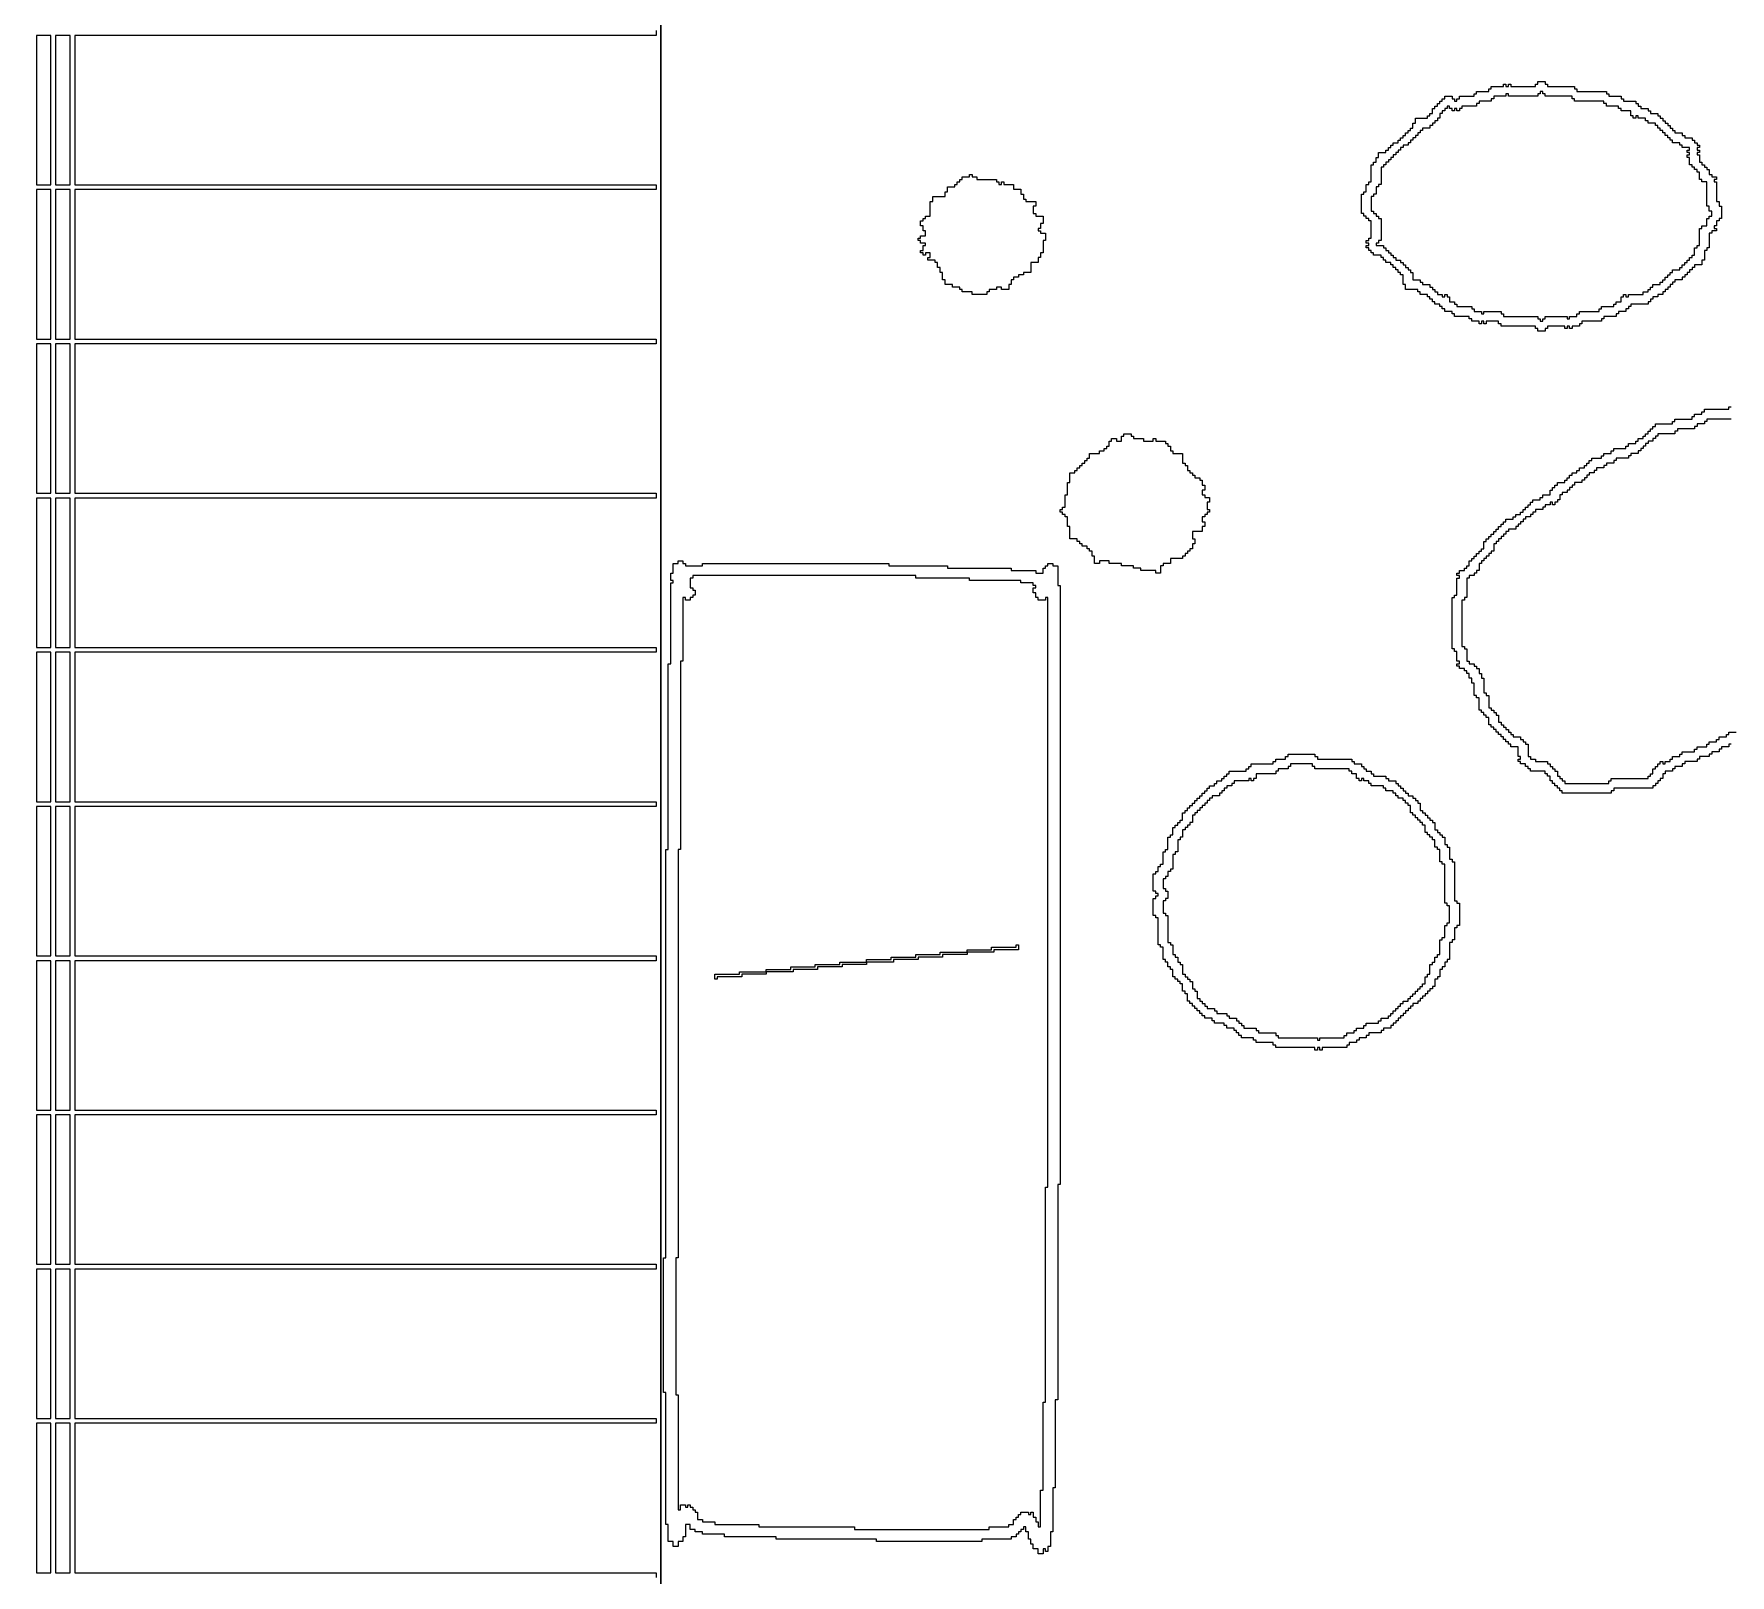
# Model space of a CAD drawing. Header units: millimetres. Extents: x 0 to 6624, y -35 to 3500.
# Drawn here: x 3489 to 5088, y 785 to 2238 of the extents above; entities that cross this region are included whole.
import ezdxf

# ---------------------------------------------------------------- set-up
doc = ezdxf.new("R2010")
doc.units = ezdxf.units.MM
for name, color, linetype in [('AUTHORITY_DIMENSIONS', 7, 'Continuous'), ('engawa', 7, 'Continuous'), ('garden_ground', 7, 'Continuous'), ('kutsunugi', 7, 'Continuous'), ('stepping_stones', 7, 'Continuous')]:
    doc.layers.add(name, color=color, linetype=linetype)

msp = doc.modelspace()

# ---------------------------------------------------------------- linework, layer by layer
at = {"layer": 'AUTHORITY_DIMENSIONS'}
for points in [[(4080, 0), (6580, 0), (6580, 3500), (4080, 3500)], [(3480, 0), (4080, 0), (4080, 3480), (3480, 3480)]]:
    msp.add_lwpolyline(points, close=True, dxfattribs=at)
at = {"layer": 'engawa'}
for points in [[(4080, -6.9), (4080, 3486.9)], [(4075.5, 2240.8), (4075.5, 2236.2), (3527.7, 2236.2), (3527.7, 2095.4), (4075.5, 2095.4), (4075.5, 2090.8), (3527.7, 2090.8), (3527.7, 1950), (4075.5, 1950), (4075.5, 1945.4), (3527.7, 1945.4), (3527.7, 1804.6), (4075.5, 1804.6), (4075.5, 1800), (3527.7, 1800), (3527.7, 1659.2), (4075.5, 1659.2), (4075.5, 1654.6), (3527.7, 1654.6), (3527.7, 1513.8), (4075.5, 1513.8), (4075.5, 1509.2), (3527.7, 1509.2), (3527.7, 1368.5), (4075.5, 1368.5), (4075.5, 1363.8), (3527.7, 1363.8), (3527.7, 1223.1), (4075.5, 1223.1), (4075.5, 1218.5), (3527.7, 1218.5), (3527.7, 1077.7), (4075.5, 1077.7), (4075.5, 1073.1), (3527.7, 1073.1), (3527.7, 932.3), (4075.5, 932.3), (4075.5, 927.7), (3527.7, 927.7), (3527.7, 786.9), (4075.5, 786.9), (4075.5, 782.3)]]:
    msp.add_lwpolyline(points, dxfattribs=at)
for points in [[(3491.4, 2236.2), (3491.4, 2095.4), (3505, 2095.4), (3505, 2236.2), (3491.4, 2236.2)], [(3509.5, 2236.2), (3509.5, 2095.4), (3523.2, 2095.4), (3523.2, 2236.2), (3509.5, 2236.2)], [(3491.4, 2090.8), (3491.4, 1950), (3505, 1950), (3505, 2090.8), (3491.4, 2090.8)], [(3509.5, 2090.8), (3509.5, 1950), (3523.2, 1950), (3523.2, 2090.8), (3509.5, 2090.8)], [(3491.4, 1945.4), (3491.4, 1804.6), (3505, 1804.6), (3505, 1945.4), (3491.4, 1945.4)], [(3509.5, 1945.4), (3509.5, 1804.6), (3523.2, 1804.6), (3523.2, 1945.4), (3509.5, 1945.4)], [(3491.4, 1800), (3491.4, 1659.2), (3505, 1659.2), (3505, 1800), (3491.4, 1800)], [(3509.5, 1800), (3509.5, 1659.2), (3523.2, 1659.2), (3523.2, 1800), (3509.5, 1800)], [(3491.4, 1654.6), (3491.4, 1513.8), (3505, 1513.8), (3505, 1654.6), (3491.4, 1654.6)], [(3509.5, 1654.6), (3509.5, 1513.8), (3523.2, 1513.8), (3523.2, 1654.6), (3509.5, 1654.6)], [(3491.4, 1509.2), (3491.4, 1368.5), (3505, 1368.5), (3505, 1509.2), (3491.4, 1509.2)], [(3509.5, 1509.2), (3509.5, 1368.5), (3523.2, 1368.5), (3523.2, 1509.2), (3509.5, 1509.2)], [(3491.4, 1363.8), (3491.4, 1223.1), (3505, 1223.1), (3505, 1363.8), (3491.4, 1363.8)], [(3509.5, 1363.8), (3509.5, 1223.1), (3523.2, 1223.1), (3523.2, 1363.8), (3509.5, 1363.8)], [(3491.4, 1218.5), (3491.4, 1077.7), (3505, 1077.7), (3505, 1218.5), (3491.4, 1218.5)], [(3509.5, 1218.5), (3509.5, 1077.7), (3523.2, 1077.7), (3523.2, 1218.5), (3509.5, 1218.5)], [(3491.4, 1073.1), (3491.4, 932.3), (3505, 932.3), (3505, 1073.1), (3491.4, 1073.1)], [(3509.5, 1073.1), (3509.5, 932.3), (3523.2, 932.3), (3523.2, 1073.1), (3509.5, 1073.1)], [(3491.4, 927.7), (3491.4, 786.9), (3505, 786.9), (3505, 927.7), (3491.4, 927.7)], [(3509.5, 927.7), (3509.5, 786.9), (3523.2, 786.9), (3523.2, 927.7), (3509.5, 927.7)]]:
    msp.add_lwpolyline(points, close=True, dxfattribs=at)
at = {"layer": 'garden_ground'}
for points in [[(4080, 3500), (4080, 221.3)], [(5088.8, 1567.9), (5086.5, 1567.9), (5086.5, 1565.5), (5079.5, 1565.5), (5079.5, 1563.2), (5077.2, 1563.2), (5077.2, 1560.9), (5070.3, 1560.9), (5070.3, 1558.6), (5068, 1558.6), (5068, 1556.3), (5058.8, 1556.3), (5058.8, 1554), (5056.5, 1554), (5056.5, 1551.7), (5044.9, 1551.7), (5044.9, 1549.4), (5042.6, 1549.4), (5042.6, 1547.1), (5035.7, 1547.1), (5035.7, 1544.8), (5033.4, 1544.8), (5033.4, 1542.5), (5026.4, 1542.5), (5026.4, 1540.2), (5024.1, 1540.2), (5024.1, 1535.6), (5021.8, 1535.6), (5021.8, 1533.3), (5019.5, 1533.3), (5019.5, 1531), (5017.2, 1531), (5017.2, 1528.7), (5014.9, 1528.7), (5014.9, 1526.4), (4978, 1526.4), (4978, 1524), (4975.7, 1524), (4975.7, 1521.7), (4929.5, 1521.7), (4929.5, 1524), (4927.2, 1524), (4927.2, 1526.4), (4924.9, 1526.4), (4924.9, 1528.7), (4922.6, 1528.7), (4922.6, 1531), (4920.3, 1531), (4920.3, 1533.3), (4918, 1533.3), (4918, 1537.9), (4915.6, 1537.9), (4915.6, 1540.2), (4913.3, 1540.2), (4913.3, 1542.5), (4899.5, 1542.5), (4899.5, 1544.8), (4897.2, 1544.8), (4897.2, 1547.1), (4894.9, 1547.1), (4894.9, 1549.4), (4890.2, 1549.4), (4890.2, 1551.7), (4887.9, 1551.7), (4887.9, 1554), (4890.2, 1554), (4890.2, 1556.3), (4887.9, 1556.3), (4887.9, 1565.5), (4881, 1565.5), (4881, 1567.9), (4878.7, 1567.9), (4878.7, 1570.2), (4876.4, 1570.2), (4876.4, 1572.5), (4874.1, 1572.5), (4874.1, 1574.8), (4871.8, 1574.8), (4871.8, 1577.1), (4869.5, 1577.1), (4869.5, 1579.4), (4867.2, 1579.4), (4867.2, 1581.7), (4864.9, 1581.7), (4864.9, 1584), (4862.5, 1584), (4862.5, 1586.3), (4860.2, 1586.3), (4860.2, 1593.2), (4857.9, 1593.2), (4857.9, 1595.5), (4855.6, 1595.5), (4855.6, 1597.8), (4853.3, 1597.8), (4853.3, 1600.1), (4851, 1600.1), (4851, 1611.7), (4848.7, 1611.7), (4848.7, 1614), (4846.4, 1614), (4846.4, 1625.5), (4844.1, 1625.5), (4844.1, 1630.1), (4841.8, 1630.1), (4841.8, 1634.7), (4839.5, 1634.7), (4839.5, 1637), (4837.2, 1637), (4837.2, 1639.3), (4832.5, 1639.3), (4832.5, 1641.6), (4830.2, 1641.6), (4830.2, 1643.9), (4832.5, 1643.9), (4832.5, 1646.2), (4830.2, 1646.2), (4830.2, 1655.5), (4827.9, 1655.5), (4827.9, 1657.8), (4825.6, 1657.8), (4825.6, 1706.2), (4827.9, 1706.2), (4827.9, 1708.5), (4830.2, 1708.5), (4830.2, 1724.6), (4832.5, 1724.6), (4832.5, 1726.9), (4830.2, 1726.9), (4830.2, 1729.2), (4832.5, 1729.2), (4832.5, 1731.6), (4837.2, 1731.6), (4837.2, 1733.9), (4839.5, 1733.9), (4839.5, 1736.2), (4841.8, 1736.2), (4841.8, 1740.8), (4844.1, 1740.8), (4844.1, 1743.1), (4846.4, 1743.1), (4846.4, 1745.4), (4848.7, 1745.4), (4848.7, 1747.7), (4851, 1747.7), (4851, 1750), (4853.3, 1750), (4853.3, 1752.3), (4855.6, 1752.3), (4855.6, 1759.2), (4857.9, 1759.2), (4857.9, 1761.5), (4860.2, 1761.5), (4860.2, 1763.8), (4862.5, 1763.8), (4862.5, 1766.1), (4864.9, 1766.1), (4864.9, 1768.4), (4867.2, 1768.4), (4867.2, 1770.8), (4869.5, 1770.8), (4869.5, 1773.1), (4871.8, 1773.1), (4871.8, 1775.4), (4874.1, 1775.4), (4874.1, 1777.7), (4876.4, 1777.7), (4876.4, 1780), (4883.3, 1780), (4883.3, 1782.3), (4885.6, 1782.3), (4885.6, 1784.6), (4890.2, 1784.6), (4890.2, 1786.9), (4892.6, 1786.9), (4892.6, 1789.2), (4894.9, 1789.2), (4894.9, 1791.5), (4897.2, 1791.5), (4897.2, 1793.8), (4899.5, 1793.8), (4899.5, 1796.1), (4901.8, 1796.1), (4901.8, 1798.4), (4908.7, 1798.4), (4908.7, 1800.7), (4911, 1800.7), (4911, 1803), (4918, 1803), (4918, 1807.6), (4920.3, 1807.6), (4920.3, 1809.9), (4922.6, 1809.9), (4922.6, 1812.3), (4924.9, 1812.3), (4924.9, 1814.6), (4931.8, 1814.6), (4931.8, 1816.9), (4934.1, 1816.9), (4934.1, 1819.2), (4936.4, 1819.2), (4936.4, 1821.5), (4938.7, 1821.5), (4938.7, 1823.8), (4943.3, 1823.8), (4943.3, 1826.1), (4945.7, 1826.1), (4945.7, 1828.4), (4950.3, 1828.4), (4950.3, 1830.7), (4952.6, 1830.7), (4952.6, 1833), (4954.9, 1833), (4954.9, 1835.3), (4957.2, 1835.3), (4957.2, 1837.6), (4966.4, 1837.6), (4966.4, 1839.9), (4968.7, 1839.9), (4968.7, 1842.2), (4975.7, 1842.2), (4975.7, 1844.5), (4978, 1844.5), (4978, 1846.8), (4989.5, 1846.8), (4989.5, 1849.1), (4991.8, 1849.1), (4991.8, 1851.4), (4998.7, 1851.4), (4998.7, 1853.8), (5001.1, 1853.8), (5001.1, 1856.1), (5005.7, 1856.1), (5005.7, 1858.4), (5008, 1858.4), (5008, 1860.7), (5010.3, 1860.7), (5010.3, 1863), (5012.6, 1863), (5012.6, 1865.3), (5014.9, 1865.3), (5014.9, 1867.6), (5017.2, 1867.6), (5017.2, 1869.9), (5033.4, 1869.9), (5033.4, 1872.2), (5035.7, 1872.2), (5035.7, 1874.5), (5051.8, 1874.5), (5051.8, 1876.8), (5054.1, 1876.8), (5054.1, 1879.1), (5061.1, 1879.1), (5061.1, 1881.4), (5063.4, 1881.4), (5063.4, 1883.7), (5086.5, 1883.7), (5086.5, 1886), (5088.8, 1886)]]:
    msp.add_lwpolyline(points, dxfattribs=at)
for points in [[(4906.4, 2192.7), (4913.3, 2192.7), (4913.3, 2190.4), (4915.6, 2190.4), (4915.6, 2188.1), (4941, 2188.1), (4941, 2185.8), (4943.3, 2185.8), (4943.3, 2183.5), (4971, 2183.5), (4971, 2181.2), (4973.4, 2181.2), (4973.4, 2178.9), (4984.9, 2178.9), (4984.9, 2176.5), (4987.2, 2176.5), (4987.2, 2174.2), (4998.7, 2174.2), (4998.7, 2171.9), (5001.1, 2171.9), (5001.1, 2169.6), (5003.4, 2169.6), (5003.4, 2167.3), (5010.3, 2167.3), (5010.3, 2165), (5012.6, 2165), (5012.6, 2162.7), (5019.5, 2162.7), (5019.5, 2160.4), (5021.8, 2160.4), (5021.8, 2158.1), (5024.1, 2158.1), (5024.1, 2155.8), (5026.4, 2155.8), (5026.4, 2153.5), (5028.8, 2153.5), (5028.8, 2151.2), (5031.1, 2151.2), (5031.1, 2148.9), (5033.4, 2148.9), (5033.4, 2146.6), (5035.7, 2146.6), (5035.7, 2144.3), (5042.6, 2144.3), (5042.6, 2142), (5044.9, 2142), (5044.9, 2139.7), (5051.8, 2139.7), (5051.8, 2137.4), (5054.1, 2137.4), (5054.1, 2135), (5056.5, 2135), (5056.5, 2132.7), (5058.8, 2132.7), (5058.8, 2130.4), (5056.5, 2130.4), (5056.5, 2128.1), (5058.8, 2128.1), (5058.8, 2125.8), (5056.5, 2125.8), (5056.5, 2123.5), (5058.8, 2123.5), (5058.8, 2116.6), (5061.1, 2116.6), (5061.1, 2114.3), (5063.4, 2114.3), (5063.4, 2112), (5065.7, 2112), (5065.7, 2109.7), (5068, 2109.7), (5068, 2105.1), (5070.3, 2105.1), (5070.3, 2102.8), (5074.9, 2102.8), (5074.9, 2100.5), (5072.6, 2100.5), (5072.6, 2098.2), (5074.9, 2098.2), (5074.9, 2079.7), (5077.2, 2079.7), (5077.2, 2075.1), (5079.5, 2075.1), (5079.5, 2063.6), (5077.2, 2063.6), (5077.2, 2061.3), (5074.9, 2061.3), (5074.9, 2056.7), (5072.6, 2056.7), (5072.6, 2054.3), (5074.9, 2054.3), (5074.9, 2052), (5070.3, 2052), (5070.3, 2049.7), (5068, 2049.7), (5068, 2035.9), (5065.7, 2035.9), (5065.7, 2033.6), (5063.4, 2033.6), (5063.4, 2024.4), (5061.1, 2024.4), (5061.1, 2019.8), (5054.1, 2019.8), (5054.1, 2017.5), (5051.8, 2017.5), (5051.8, 2015.2), (5049.5, 2015.2), (5049.5, 2012.8), (5047.2, 2012.8), (5047.2, 2010.5), (5044.9, 2010.5), (5044.9, 2008.2), (5042.6, 2008.2), (5042.6, 2005.9), (5035.7, 2005.9), (5035.7, 2003.6), (5033.4, 2003.6), (5033.4, 2001.3), (5031.1, 2001.3), (5031.1, 1999), (5028.8, 1999), (5028.8, 1996.7), (5026.4, 1996.7), (5026.4, 1994.4), (5024.1, 1994.4), (5024.1, 1992.1), (5019.5, 1992.1), (5019.5, 1989.8), (5014.9, 1989.8), (5014.9, 1987.5), (5012.6, 1987.5), (5012.6, 1985.2), (5010.3, 1985.2), (5010.3, 1982.9), (4994.1, 1982.9), (4994.1, 1980.6), (4991.8, 1980.6), (4991.8, 1978.3), (4989.5, 1978.3), (4989.5, 1976), (4982.6, 1976), (4982.6, 1973.6), (4980.3, 1973.6), (4980.3, 1971.3), (4968.7, 1971.3), (4968.7, 1969), (4966.4, 1969), (4966.4, 1966.7), (4948, 1966.7), (4948, 1964.4), (4945.7, 1964.4), (4945.7, 1962.1), (4938.7, 1962.1), (4938.7, 1959.8), (4936.4, 1959.8), (4936.4, 1962.1), (4934.1, 1962.1), (4934.1, 1959.8), (4931.8, 1959.8), (4931.8, 1962.1), (4915.6, 1962.1), (4915.6, 1959.8), (4913.3, 1959.8), (4913.3, 1957.5), (4906.4, 1957.5), (4906.4, 1959.8), (4904.1, 1959.8), (4904.1, 1962.1), (4871.8, 1962.1), (4871.8, 1964.4), (4869.5, 1964.4), (4869.5, 1966.7), (4857.9, 1966.7), (4857.9, 1964.4), (4855.6, 1964.4), (4855.6, 1966.7), (4853.3, 1966.7), (4853.3, 1964.4), (4851, 1964.4), (4851, 1966.7), (4844.1, 1966.7), (4844.1, 1969), (4841.8, 1969), (4841.8, 1971.3), (4827.9, 1971.3), (4827.9, 1973.6), (4825.6, 1973.6), (4825.6, 1976), (4818.7, 1976), (4818.7, 1978.3), (4816.4, 1978.3), (4816.4, 1980.6), (4814.1, 1980.6), (4814.1, 1982.9), (4809.5, 1982.9), (4809.5, 1985.2), (4807.1, 1985.2), (4807.1, 1987.5), (4804.8, 1987.5), (4804.8, 1989.8), (4802.5, 1989.8), (4802.5, 1992.1), (4795.6, 1992.1), (4795.6, 1994.4), (4793.3, 1994.4), (4793.3, 1996.7), (4781.8, 1996.7), (4781.8, 2001.3), (4779.4, 2001.3), (4779.4, 2010.5), (4777.1, 2010.5), (4777.1, 2012.8), (4774.8, 2012.8), (4774.8, 2015.2), (4772.5, 2015.2), (4772.5, 2017.5), (4770.2, 2017.5), (4770.2, 2019.8), (4767.9, 2019.8), (4767.9, 2022.1), (4763.3, 2022.1), (4763.3, 2024.4), (4761, 2024.4), (4761, 2026.7), (4758.7, 2026.7), (4758.7, 2029), (4751.7, 2029), (4751.7, 2031.3), (4749.4, 2031.3), (4749.4, 2033.6), (4747.1, 2033.6), (4747.1, 2035.9), (4744.8, 2035.9), (4744.8, 2038.2), (4747.1, 2038.2), (4747.1, 2040.5), (4744.8, 2040.5), (4744.8, 2042.8), (4747.1, 2042.8), (4747.1, 2045.1), (4749.4, 2045.1), (4749.4, 2061.3), (4747.1, 2061.3), (4747.1, 2063.6), (4744.8, 2063.6), (4744.8, 2065.9), (4742.5, 2065.9), (4742.5, 2068.2), (4740.2, 2068.2), (4740.2, 2086.6), (4742.5, 2086.6), (4742.5, 2088.9), (4744.8, 2088.9), (4744.8, 2095.8), (4747.1, 2095.8), (4747.1, 2098.2), (4749.4, 2098.2), (4749.4, 2114.3), (4751.7, 2114.3), (4751.7, 2116.6), (4754.1, 2116.6), (4754.1, 2121.2), (4756.4, 2121.2), (4756.4, 2125.8), (4763.3, 2125.8), (4763.3, 2128.1), (4765.6, 2128.1), (4765.6, 2130.4), (4767.9, 2130.4), (4767.9, 2132.7), (4770.2, 2132.7), (4770.2, 2135), (4774.8, 2135), (4774.8, 2137.4), (4777.1, 2137.4), (4777.1, 2139.7), (4779.4, 2139.7), (4779.4, 2142), (4781.8, 2142), (4781.8, 2144.3), (4784.1, 2144.3), (4784.1, 2146.6), (4786.4, 2146.6), (4786.4, 2148.9), (4788.7, 2148.9), (4788.7, 2153.5), (4791, 2153.5), (4791, 2158.1), (4802.5, 2158.1), (4802.5, 2160.4), (4804.8, 2160.4), (4804.8, 2162.7), (4807.1, 2162.7), (4807.1, 2167.3), (4809.5, 2167.3), (4809.5, 2169.6), (4811.8, 2169.6), (4811.8, 2171.9), (4814.1, 2171.9), (4814.1, 2174.2), (4816.4, 2174.2), (4816.4, 2176.5), (4818.7, 2176.5), (4818.7, 2178.9), (4825.6, 2178.9), (4825.6, 2176.5), (4827.9, 2176.5), (4827.9, 2174.2), (4830.2, 2174.2), (4830.2, 2176.5), (4832.5, 2176.5), (4832.5, 2178.9), (4846.4, 2178.9), (4846.4, 2181.2), (4848.7, 2181.2), (4848.7, 2183.5), (4860.2, 2183.5), (4860.2, 2185.8), (4862.5, 2185.8), (4862.5, 2188.1), (4874.1, 2188.1), (4874.1, 2190.4), (4876.4, 2190.4), (4876.4, 2188.1), (4878.7, 2188.1), (4878.7, 2190.4), (4881, 2190.4), (4881, 2188.1), (4904.1, 2188.1), (4904.1, 2190.4), (4906.4, 2190.4), (4906.4, 2192.7)], [(4370.9, 2105.1), (4373.2, 2105.1), (4373.2, 2102.8), (4377.8, 2102.8), (4377.8, 2100.5), (4396.3, 2100.5), (4396.3, 2098.2), (4398.6, 2098.2), (4398.6, 2095.8), (4400.9, 2095.8), (4400.9, 2098.2), (4403.2, 2098.2), (4403.2, 2095.8), (4412.4, 2095.8), (4412.4, 2091.2), (4419.3, 2091.2), (4419.3, 2086.6), (4421.6, 2086.6), (4421.6, 2082), (4424, 2082), (4424, 2079.7), (4433.2, 2079.7), (4433.2, 2075.1), (4430.9, 2075.1), (4430.9, 2068.2), (4433.2, 2068.2), (4433.2, 2065.9), (4440.1, 2065.9), (4440.1, 2059), (4437.8, 2059), (4437.8, 2054.3), (4435.5, 2054.3), (4435.5, 2052), (4437.8, 2052), (4437.8, 2049.7), (4442.4, 2049.7), (4442.4, 2042.8), (4440.1, 2042.8), (4440.1, 2031.3), (4437.8, 2031.3), (4437.8, 2026.7), (4435.5, 2026.7), (4435.5, 2022.1), (4428.6, 2022.1), (4428.6, 2012.8), (4421.6, 2012.8), (4421.6, 2010.5), (4417, 2010.5), (4417, 2008.2), (4412.4, 2008.2), (4412.4, 2005.9), (4410.1, 2005.9), (4410.1, 2001.3), (4407.8, 2001.3), (4407.8, 1996.7), (4400.9, 1996.7), (4400.9, 1999), (4396.3, 1999), (4396.3, 1996.7), (4389.3, 1996.7), (4389.3, 1994.4), (4387, 1994.4), (4387, 1992.1), (4373.2, 1992.1), (4373.2, 1994.4), (4363.9, 1994.4), (4363.9, 1996.7), (4361.6, 1996.7), (4361.6, 1999), (4354.7, 1999), (4354.7, 2001.3), (4347.8, 2001.3), (4347.8, 2005.9), (4345.5, 2005.9), (4345.5, 2012.8), (4343.2, 2012.8), (4343.2, 2017.5), (4340.8, 2017.5), (4340.8, 2022.1), (4338.5, 2022.1), (4338.5, 2024.4), (4331.6, 2024.4), (4331.6, 2026.7), (4333.9, 2026.7), (4333.9, 2031.3), (4329.3, 2031.3), (4329.3, 2029), (4327, 2029), (4327, 2031.3), (4324.7, 2031.3), (4324.7, 2033.6), (4327, 2033.6), (4327, 2038.2), (4329.3, 2038.2), (4329.3, 2040.5), (4324.7, 2040.5), (4324.7, 2042.8), (4322.4, 2042.8), (4322.4, 2045.1), (4324.7, 2045.1), (4324.7, 2047.4), (4329.3, 2047.4), (4329.3, 2052), (4327, 2052), (4327, 2056.7), (4324.7, 2056.7), (4324.7, 2061.3), (4327, 2061.3), (4327, 2063.6), (4329.3, 2063.6), (4329.3, 2065.9), (4333.9, 2065.9), (4333.9, 2079.7), (4336.2, 2079.7), (4336.2, 2084.3), (4347.8, 2084.3), (4347.8, 2088.9), (4350.1, 2088.9), (4350.1, 2093.5), (4357, 2093.5), (4357, 2095.8), (4359.3, 2095.8), (4359.3, 2098.2), (4361.6, 2098.2), (4361.6, 2100.5), (4363.9, 2100.5), (4363.9, 2102.8), (4370.9, 2102.8), (4370.9, 2105.1)], [(4516.3, 1860.7), (4523.2, 1860.7), (4523.2, 1858.4), (4525.5, 1858.4), (4525.5, 1856.1), (4534.8, 1856.1), (4534.8, 1853.8), (4544, 1853.8), (4544, 1856.1), (4546.3, 1856.1), (4546.3, 1853.8), (4555.5, 1853.8), (4555.5, 1851.4), (4557.8, 1851.4), (4557.8, 1849.1), (4560.1, 1849.1), (4560.1, 1844.5), (4562.5, 1844.5), (4562.5, 1842.2), (4571.7, 1842.2), (4571.7, 1833), (4574, 1833), (4574, 1830.7), (4576.3, 1830.7), (4576.3, 1826.1), (4578.6, 1826.1), (4578.6, 1823.8), (4580.9, 1823.8), (4580.9, 1821.5), (4583.2, 1821.5), (4583.2, 1819.2), (4587.8, 1819.2), (4587.8, 1816.9), (4590.2, 1816.9), (4590.2, 1812.3), (4592.5, 1812.3), (4592.5, 1807.6), (4590.2, 1807.6), (4590.2, 1803), (4592.5, 1803), (4592.5, 1800.7), (4597.1, 1800.7), (4597.1, 1796.1), (4594.8, 1796.1), (4594.8, 1789.2), (4597.1, 1789.2), (4597.1, 1786.9), (4594.8, 1786.9), (4594.8, 1784.6), (4592.5, 1784.6), (4592.5, 1782.3), (4590.2, 1782.3), (4590.2, 1777.7), (4592.5, 1777.7), (4592.5, 1773.1), (4590.2, 1773.1), (4590.2, 1768.4), (4580.9, 1768.4), (4580.9, 1761.5), (4583.2, 1761.5), (4583.2, 1756.9), (4580.9, 1756.9), (4580.9, 1752.3), (4578.6, 1752.3), (4578.6, 1750), (4576.3, 1750), (4576.3, 1747.7), (4574, 1747.7), (4574, 1745.4), (4571.7, 1745.4), (4571.7, 1743.1), (4560.1, 1743.1), (4560.1, 1738.5), (4553.2, 1738.5), (4553.2, 1736.2), (4550.9, 1736.2), (4550.9, 1729.2), (4546.3, 1729.2), (4546.3, 1731.6), (4532.4, 1731.6), (4532.4, 1733.9), (4525.5, 1733.9), (4525.5, 1736.2), (4514, 1736.2), (4514, 1738.5), (4502.4, 1738.5), (4502.4, 1740.8), (4493.2, 1740.8), (4493.2, 1738.5), (4488.6, 1738.5), (4488.6, 1745.4), (4486.3, 1745.4), (4486.3, 1750), (4484, 1750), (4484, 1752.3), (4481.7, 1752.3), (4481.7, 1754.6), (4477, 1754.6), (4477, 1756.9), (4474.7, 1756.9), (4474.7, 1759.2), (4472.4, 1759.2), (4472.4, 1761.5), (4465.5, 1761.5), (4465.5, 1773.1), (4463.2, 1773.1), (4463.2, 1782.3), (4460.9, 1782.3), (4460.9, 1784.6), (4458.6, 1784.6), (4458.6, 1786.9), (4456.3, 1786.9), (4456.3, 1789.2), (4458.6, 1789.2), (4458.6, 1791.5), (4460.9, 1791.5), (4460.9, 1803), (4463.2, 1803), (4463.2, 1814.6), (4465.5, 1814.6), (4465.5, 1823.8), (4470.1, 1823.8), (4470.1, 1826.1), (4472.4, 1826.1), (4472.4, 1828.4), (4474.7, 1828.4), (4474.7, 1830.7), (4477, 1830.7), (4477, 1833), (4479.4, 1833), (4479.4, 1835.3), (4481.7, 1835.3), (4481.7, 1837.6), (4484, 1837.6), (4484, 1842.2), (4493.2, 1842.2), (4493.2, 1844.5), (4497.8, 1844.5), (4497.8, 1846.8), (4500.1, 1846.8), (4500.1, 1849.1), (4502.4, 1849.1), (4502.4, 1853.8), (4504.7, 1853.8), (4504.7, 1856.1), (4509.4, 1856.1), (4509.4, 1853.8), (4514, 1853.8), (4514, 1858.4), (4516.3, 1858.4), (4516.3, 1860.7)], [(4096.2, 1740.8), (4100.8, 1740.8), (4100.8, 1738.5), (4103.1, 1738.5), (4103.1, 1736.2), (4119.2, 1736.2), (4119.2, 1738.5), (4294.7, 1738.5), (4294.7, 1736.2), (4350.1, 1736.2), (4350.1, 1733.9), (4410.1, 1733.9), (4410.1, 1731.6), (4433.2, 1731.6), (4433.2, 1729.2), (4440.1, 1729.2), (4440.1, 1733.9), (4442.4, 1733.9), (4442.4, 1736.2), (4444.7, 1736.2), (4444.7, 1738.5), (4449.3, 1738.5), (4449.3, 1736.2), (4454, 1736.2), (4454, 1717.7), (4456.3, 1717.7), (4456.3, 1152.8), (4454, 1152.8), (4454, 949.9), (4451.7, 949.9), (4451.7, 866.9), (4449.3, 866.9), (4449.3, 825.4), (4447, 825.4), (4447, 811.6), (4444.7, 811.6), (4444.7, 807), (4442.4, 807), (4442.4, 809.3), (4440.1, 809.3), (4440.1, 804.7), (4435.5, 804.7), (4435.5, 809.3), (4430.9, 809.3), (4430.9, 813.9), (4428.6, 813.9), (4428.6, 818.5), (4426.3, 818.5), (4426.3, 825.4), (4424, 825.4), (4424, 830), (4421.6, 830), (4421.6, 827.7), (4419.3, 827.7), (4419.3, 825.4), (4417, 825.4), (4417, 823.1), (4414.7, 823.1), (4414.7, 820.8), (4410.1, 820.8), (4410.1, 818.5), (4382.4, 818.5), (4382.4, 816.2), (4283.1, 816.2), (4283.1, 818.5), (4188.5, 818.5), (4188.5, 820.8), (4140, 820.8), (4140, 823.1), (4119.2, 823.1), (4119.2, 825.4), (4112.3, 825.4), (4112.3, 827.7), (4107.7, 827.7), (4107.7, 832.3), (4103.1, 832.3), (4103.1, 820.8), (4100.8, 820.8), (4100.8, 816.2), (4096.2, 816.2), (4096.2, 811.6), (4091.5, 811.6), (4091.5, 816.2), (4086.9, 816.2), (4086.9, 832.3), (4084.6, 832.3), (4084.6, 956.9), (4082.3, 956.9), (4082.3, 1083.7), (4084.6, 1083.7), (4084.6, 1468.7), (4086.9, 1468.7), (4086.9, 1643.9), (4089.2, 1643.9), (4089.2, 1720), (4091.5, 1720), (4091.5, 1722.3), (4089.2, 1722.3), (4089.2, 1729.2), (4091.5, 1729.2), (4091.5, 1738.5), (4096.2, 1738.5), (4096.2, 1740.8)], [(4671, 1558.6), (4696.3, 1558.6), (4696.3, 1556.3), (4698.7, 1556.3), (4698.7, 1554), (4731, 1554), (4731, 1551.7), (4733.3, 1551.7), (4733.3, 1549.4), (4740.2, 1549.4), (4740.2, 1547.1), (4742.5, 1547.1), (4742.5, 1544.8), (4744.8, 1544.8), (4744.8, 1542.5), (4749.4, 1542.5), (4749.4, 1540.2), (4751.7, 1540.2), (4751.7, 1537.9), (4763.3, 1537.9), (4763.3, 1535.6), (4765.6, 1535.6), (4765.6, 1533.3), (4772.5, 1533.3), (4772.5, 1531), (4774.8, 1531), (4774.8, 1528.7), (4777.1, 1528.7), (4777.1, 1526.4), (4779.4, 1526.4), (4779.4, 1524), (4781.8, 1524), (4781.8, 1521.7), (4784.1, 1521.7), (4784.1, 1519.4), (4788.7, 1519.4), (4788.7, 1517.1), (4791, 1517.1), (4791, 1514.8), (4793.3, 1514.8), (4793.3, 1512.5), (4795.6, 1512.5), (4795.6, 1505.6), (4797.9, 1505.6), (4797.9, 1503.3), (4800.2, 1503.3), (4800.2, 1501), (4802.5, 1501), (4802.5, 1498.7), (4804.8, 1498.7), (4804.8, 1496.4), (4807.1, 1496.4), (4807.1, 1494.1), (4809.5, 1494.1), (4809.5, 1487.2), (4811.8, 1487.2), (4811.8, 1484.8), (4814.1, 1484.8), (4814.1, 1482.5), (4816.4, 1482.5), (4816.4, 1480.2), (4818.7, 1480.2), (4818.7, 1473.3), (4821, 1473.3), (4821, 1471), (4823.3, 1471), (4823.3, 1459.5), (4825.6, 1459.5), (4825.6, 1457.2), (4827.9, 1457.2), (4827.9, 1420.3), (4830.2, 1420.3), (4830.2, 1418), (4832.5, 1418), (4832.5, 1397.2), (4830.2, 1397.2), (4830.2, 1394.9), (4827.9, 1394.9), (4827.9, 1383.4), (4825.6, 1383.4), (4825.6, 1381.1), (4823.3, 1381.1), (4823.3, 1365), (4821, 1365), (4821, 1362.6), (4818.7, 1362.6), (4818.7, 1358), (4816.4, 1358), (4816.4, 1355.7), (4814.1, 1355.7), (4814.1, 1348.8), (4811.8, 1348.8), (4811.8, 1346.5), (4809.5, 1346.5), (4809.5, 1339.6), (4807.1, 1339.6), (4807.1, 1337.3), (4804.8, 1337.3), (4804.8, 1335), (4802.5, 1335), (4802.5, 1332.7), (4800.2, 1332.7), (4800.2, 1330.4), (4797.9, 1330.4), (4797.9, 1328.1), (4795.6, 1328.1), (4795.6, 1325.8), (4793.3, 1325.8), (4793.3, 1323.5), (4788.7, 1323.5), (4788.7, 1321.1), (4786.4, 1321.1), (4786.4, 1318.8), (4784.1, 1318.8), (4784.1, 1316.5), (4781.8, 1316.5), (4781.8, 1314.2), (4779.4, 1314.2), (4779.4, 1311.9), (4777.1, 1311.9), (4777.1, 1309.6), (4774.8, 1309.6), (4774.8, 1307.3), (4772.5, 1307.3), (4772.5, 1305), (4770.2, 1305), (4770.2, 1302.7), (4767.9, 1302.7), (4767.9, 1300.4), (4761, 1300.4), (4761, 1298.1), (4758.7, 1298.1), (4758.7, 1295.8), (4747.1, 1295.8), (4747.1, 1293.5), (4744.8, 1293.5), (4744.8, 1291.2), (4737.9, 1291.2), (4737.9, 1288.9), (4735.6, 1288.9), (4735.6, 1286.6), (4728.7, 1286.6), (4728.7, 1284.3), (4726.4, 1284.3), (4726.4, 1281.9), (4703.3, 1281.9), (4703.3, 1279.6), (4701, 1279.6), (4701, 1281.9), (4698.7, 1281.9), (4698.7, 1279.6), (4696.3, 1279.6), (4696.3, 1281.9), (4659.4, 1281.9), (4659.4, 1284.3), (4657.1, 1284.3), (4657.1, 1286.6), (4640.9, 1286.6), (4640.9, 1288.9), (4638.6, 1288.9), (4638.6, 1291.2), (4627.1, 1291.2), (4627.1, 1293.5), (4624.8, 1293.5), (4624.8, 1295.8), (4622.5, 1295.8), (4622.5, 1298.1), (4620.2, 1298.1), (4620.2, 1300.4), (4613.2, 1300.4), (4613.2, 1302.7), (4610.9, 1302.7), (4610.9, 1305), (4601.7, 1305), (4601.7, 1307.3), (4599.4, 1307.3), (4599.4, 1309.6), (4592.5, 1309.6), (4592.5, 1311.9), (4590.2, 1311.9), (4590.2, 1314.2), (4587.8, 1314.2), (4587.8, 1316.5), (4585.5, 1316.5), (4585.5, 1318.8), (4583.2, 1318.8), (4583.2, 1321.1), (4580.9, 1321.1), (4580.9, 1323.5), (4578.6, 1323.5), (4578.6, 1325.8), (4576.3, 1325.8), (4576.3, 1332.7), (4574, 1332.7), (4574, 1335), (4571.7, 1335), (4571.7, 1341.9), (4569.4, 1341.9), (4569.4, 1344.2), (4567.1, 1344.2), (4567.1, 1346.5), (4564.8, 1346.5), (4564.8, 1348.8), (4562.5, 1348.8), (4562.5, 1355.7), (4560.1, 1355.7), (4560.1, 1358), (4557.8, 1358), (4557.8, 1362.6), (4555.5, 1362.6), (4555.5, 1365), (4553.2, 1365), (4553.2, 1376.5), (4550.9, 1376.5), (4550.9, 1378.8), (4548.6, 1378.8), (4548.6, 1404.2), (4546.3, 1404.2), (4546.3, 1406.5), (4544, 1406.5), (4544, 1422.6), (4546.3, 1422.6), (4546.3, 1424.9), (4548.6, 1424.9), (4548.6, 1427.2), (4546.3, 1427.2), (4546.3, 1429.5), (4544, 1429.5), (4544, 1445.7), (4546.3, 1445.7), (4546.3, 1448), (4548.6, 1448), (4548.6, 1452.6), (4550.9, 1452.6), (4550.9, 1454.9), (4553.2, 1454.9), (4553.2, 1466.4), (4555.5, 1466.4), (4555.5, 1468.7), (4557.8, 1468.7), (4557.8, 1480.2), (4560.1, 1480.2), (4560.1, 1482.5), (4562.5, 1482.5), (4562.5, 1489.5), (4564.8, 1489.5), (4564.8, 1491.8), (4567.1, 1491.8), (4567.1, 1494.1), (4569.4, 1494.1), (4569.4, 1496.4), (4571.7, 1496.4), (4571.7, 1503.3), (4574, 1503.3), (4574, 1505.6), (4576.3, 1505.6), (4576.3, 1507.9), (4578.6, 1507.9), (4578.6, 1510.2), (4580.9, 1510.2), (4580.9, 1512.5), (4583.2, 1512.5), (4583.2, 1514.8), (4585.5, 1514.8), (4585.5, 1517.1), (4587.8, 1517.1), (4587.8, 1519.4), (4590.2, 1519.4), (4590.2, 1521.7), (4592.5, 1521.7), (4592.5, 1524), (4594.8, 1524), (4594.8, 1526.4), (4597.1, 1526.4), (4597.1, 1528.7), (4601.7, 1528.7), (4601.7, 1531), (4604, 1531), (4604, 1533.3), (4608.6, 1533.3), (4608.6, 1535.6), (4610.9, 1535.6), (4610.9, 1537.9), (4613.2, 1537.9), (4613.2, 1540.2), (4615.5, 1540.2), (4615.5, 1542.5), (4631.7, 1542.5), (4631.7, 1544.8), (4634, 1544.8), (4634, 1547.1), (4636.3, 1547.1), (4636.3, 1549.4), (4657.1, 1549.4), (4657.1, 1551.7), (4659.4, 1551.7), (4659.4, 1554), (4668.6, 1554), (4668.6, 1556.3), (4671, 1556.3), (4671, 1558.6)]]:
    msp.add_lwpolyline(points, close=True, dxfattribs=at)
at = {"layer": 'kutsunugi'}
for points in [[(4110, 1726.9), (4110, 1724.6), (4107.7, 1724.6), (4107.7, 1715.4), (4110, 1715.4), (4110, 1713.1), (4112.3, 1713.1), (4112.3, 1708.5), (4110, 1708.5), (4110, 1706.2), (4107.7, 1706.2), (4107.7, 1703.9), (4103.1, 1703.9), (4103.1, 1706.2), (4100.8, 1706.2), (4100.8, 1646.2), (4098.5, 1646.2), (4098.5, 1468.7), (4096.2, 1468.7), (4096.2, 1083.7), (4093.9, 1083.7), (4093.9, 954.5), (4096.2, 954.5), (4096.2, 846.2), (4098.5, 846.2), (4098.5, 850.8), (4103.1, 850.8), (4103.1, 848.5), (4105.4, 848.5), (4105.4, 850.8), (4107.7, 850.8), (4107.7, 848.5), (4110, 848.5), (4110, 846.2), (4112.3, 846.2), (4112.3, 843.9), (4114.6, 843.9), (4114.6, 837), (4119.2, 837), (4119.2, 834.7), (4130.8, 834.7), (4130.8, 832.3), (4172.3, 832.3), (4172.3, 830), (4262.4, 830), (4262.4, 827.7), (4389.3, 827.7), (4389.3, 830), (4407.8, 830), (4407.8, 832.3), (4412.4, 832.3), (4412.4, 837), (4414.7, 837), (4414.7, 839.3), (4417, 839.3), (4417, 841.6), (4419.3, 841.6), (4419.3, 843.9), (4426.3, 843.9), (4426.3, 841.6), (4428.6, 841.6), (4428.6, 843.9), (4430.9, 843.9), (4430.9, 839.3), (4433.2, 839.3), (4433.2, 834.7), (4435.5, 834.7), (4435.5, 830), (4437.8, 830), (4437.8, 864.6), (4440.1, 864.6), (4440.1, 947.6), (4442.4, 947.6), (4442.4, 1150.5), (4444.7, 1150.5), (4444.7, 1706.2), (4442.4, 1706.2), (4442.4, 1703.9), (4435.5, 1703.9), (4435.5, 1706.2), (4433.2, 1706.2), (4433.2, 1710.8), (4430.9, 1710.8), (4430.9, 1715.4), (4433.2, 1715.4), (4433.2, 1717.7), (4430.9, 1717.7), (4430.9, 1720), (4419.3, 1720), (4419.3, 1722.3), (4370.9, 1722.3), (4370.9, 1724.6), (4320.1, 1724.6), (4320.1, 1726.9), (4110, 1726.9)], [(4414.7, 1378.8), (4417, 1378.8), (4417, 1374.2), (4393.9, 1374.2), (4393.9, 1371.9), (4368.6, 1371.9), (4368.6, 1374.2), (4391.6, 1374.2), (4391.6, 1376.5), (4414.7, 1376.5), (4414.7, 1378.8)], [(4248.5, 1362.6), (4273.9, 1362.6), (4273.9, 1360.3), (4250.8, 1360.3), (4250.8, 1358), (4227.7, 1358), (4227.7, 1355.7), (4204.7, 1355.7), (4204.7, 1353.4), (4179.3, 1353.4), (4179.3, 1355.7), (4202.3, 1355.7), (4202.3, 1358), (4225.4, 1358), (4225.4, 1360.3), (4248.5, 1360.3), (4248.5, 1362.6)], [(4343.2, 1371.9), (4368.6, 1371.9), (4368.6, 1369.6), (4345.5, 1369.6), (4345.5, 1367.3), (4322.4, 1367.3), (4322.4, 1365), (4299.3, 1365), (4299.3, 1362.6), (4273.9, 1362.6), (4273.9, 1365), (4297, 1365), (4297, 1367.3), (4320.1, 1367.3), (4320.1, 1369.6), (4343.2, 1369.6), (4343.2, 1371.9)], [(4153.9, 1353.4), (4179.3, 1353.4), (4179.3, 1351.1), (4156.2, 1351.1), (4156.2, 1348.8), (4133.1, 1348.8), (4133.1, 1346.5), (4130.8, 1346.5), (4130.8, 1351.1), (4153.9, 1351.1), (4153.9, 1353.4)]]:
    msp.add_lwpolyline(points, close=True, dxfattribs=at)
at = {"layer": 'stepping_stones'}
for points in [[(4908.7, 2183.5), (4908.7, 2181.2), (4906.4, 2181.2), (4906.4, 2178.9), (4878.7, 2178.9), (4878.7, 2181.2), (4876.4, 2181.2), (4876.4, 2178.9), (4864.9, 2178.9), (4864.9, 2176.5), (4862.5, 2176.5), (4862.5, 2174.2), (4851, 2174.2), (4851, 2171.9), (4848.7, 2171.9), (4848.7, 2169.6), (4834.8, 2169.6), (4834.8, 2167.3), (4832.5, 2167.3), (4832.5, 2165), (4830.2, 2165), (4830.2, 2167.3), (4827.9, 2167.3), (4827.9, 2165), (4825.6, 2165), (4825.6, 2167.3), (4823.3, 2167.3), (4823.3, 2169.6), (4821, 2169.6), (4821, 2167.3), (4818.7, 2167.3), (4818.7, 2165), (4816.4, 2165), (4816.4, 2162.7), (4814.1, 2162.7), (4814.1, 2158.1), (4811.8, 2158.1), (4811.8, 2155.8), (4809.5, 2155.8), (4809.5, 2153.5), (4807.1, 2153.5), (4807.1, 2151.2), (4804.8, 2151.2), (4804.8, 2148.9), (4797.9, 2148.9), (4797.9, 2146.6), (4795.6, 2146.6), (4795.6, 2144.3), (4793.3, 2144.3), (4793.3, 2142), (4791, 2142), (4791, 2139.7), (4788.7, 2139.7), (4788.7, 2137.4), (4786.4, 2137.4), (4786.4, 2135), (4784.1, 2135), (4784.1, 2132.7), (4779.4, 2132.7), (4779.4, 2130.4), (4777.1, 2130.4), (4777.1, 2128.1), (4774.8, 2128.1), (4774.8, 2125.8), (4772.5, 2125.8), (4772.5, 2123.5), (4770.2, 2123.5), (4770.2, 2121.2), (4767.9, 2121.2), (4767.9, 2118.9), (4765.6, 2118.9), (4765.6, 2116.6), (4763.3, 2116.6), (4763.3, 2114.3), (4761, 2114.3), (4761, 2112), (4758.7, 2112), (4758.7, 2095.8), (4756.4, 2095.8), (4756.4, 2093.5), (4754.1, 2093.5), (4754.1, 2086.6), (4751.7, 2086.6), (4751.7, 2084.3), (4749.4, 2084.3), (4749.4, 2070.5), (4751.7, 2070.5), (4751.7, 2068.2), (4754.1, 2068.2), (4754.1, 2065.9), (4756.4, 2065.9), (4756.4, 2063.6), (4758.7, 2063.6), (4758.7, 2042.8), (4756.4, 2042.8), (4756.4, 2040.5), (4754.1, 2040.5), (4754.1, 2038.2), (4761, 2038.2), (4761, 2035.9), (4763.3, 2035.9), (4763.3, 2033.6), (4765.6, 2033.6), (4765.6, 2031.3), (4767.9, 2031.3), (4767.9, 2029), (4770.2, 2029), (4770.2, 2026.7), (4772.5, 2026.7), (4772.5, 2024.4), (4777.1, 2024.4), (4777.1, 2022.1), (4779.4, 2022.1), (4779.4, 2019.8), (4781.8, 2019.8), (4781.8, 2017.5), (4784.1, 2017.5), (4784.1, 2015.2), (4786.4, 2015.2), (4786.4, 2012.8), (4788.7, 2012.8), (4788.7, 2005.9), (4795.6, 2005.9), (4795.6, 2003.6), (4797.9, 2003.6), (4797.9, 2001.3), (4804.8, 2001.3), (4804.8, 1999), (4807.1, 1999), (4807.1, 1996.7), (4809.5, 1996.7), (4809.5, 1994.4), (4811.8, 1994.4), (4811.8, 1992.1), (4816.4, 1992.1), (4816.4, 1989.8), (4818.7, 1989.8), (4818.7, 1992.1), (4821, 1992.1), (4821, 1989.8), (4823.3, 1989.8), (4823.3, 1985.2), (4827.9, 1985.2), (4827.9, 1982.9), (4830.2, 1982.9), (4830.2, 1980.6), (4844.1, 1980.6), (4844.1, 1978.3), (4846.4, 1978.3), (4846.4, 1976), (4853.3, 1976), (4853.3, 1973.6), (4855.6, 1973.6), (4855.6, 1976), (4871.8, 1976), (4871.8, 1973.6), (4874.1, 1973.6), (4874.1, 1971.3), (4906.4, 1971.3), (4906.4, 1969), (4908.7, 1969), (4908.7, 1966.7), (4911, 1966.7), (4911, 1969), (4913.3, 1969), (4913.3, 1971.3), (4934.1, 1971.3), (4934.1, 1969), (4936.4, 1969), (4936.4, 1971.3), (4943.3, 1971.3), (4943.3, 1973.6), (4945.7, 1973.6), (4945.7, 1976), (4964.1, 1976), (4964.1, 1978.3), (4966.4, 1978.3), (4966.4, 1980.6), (4978, 1980.6), (4978, 1982.9), (4980.3, 1982.9), (4980.3, 1985.2), (4984.9, 1985.2), (4984.9, 1989.8), (4987.2, 1989.8), (4987.2, 1992.1), (4989.5, 1992.1), (4989.5, 1989.8), (4991.8, 1989.8), (4991.8, 1992.1), (5005.7, 1992.1), (5005.7, 1994.4), (5010.3, 1994.4), (5010.3, 1996.7), (5012.6, 1996.7), (5012.6, 1999), (5014.9, 1999), (5014.9, 2001.3), (5021.8, 2001.3), (5021.8, 2003.6), (5024.1, 2003.6), (5024.1, 2005.9), (5026.4, 2005.9), (5026.4, 2008.2), (5028.8, 2008.2), (5028.8, 2010.5), (5031.1, 2010.5), (5031.1, 2012.8), (5033.4, 2012.8), (5033.4, 2015.2), (5040.3, 2015.2), (5040.3, 2017.5), (5042.6, 2017.5), (5042.6, 2019.8), (5044.9, 2019.8), (5044.9, 2022.1), (5047.2, 2022.1), (5047.2, 2024.4), (5049.5, 2024.4), (5049.5, 2026.7), (5051.8, 2026.7), (5051.8, 2029), (5054.1, 2029), (5054.1, 2035.9), (5056.5, 2035.9), (5056.5, 2038.2), (5058.8, 2038.2), (5058.8, 2054.3), (5061.1, 2054.3), (5061.1, 2056.7), (5065.7, 2056.7), (5065.7, 2063.6), (5068, 2063.6), (5068, 2065.9), (5070.3, 2065.9), (5070.3, 2070.5), (5068, 2070.5), (5068, 2075.1), (5065.7, 2075.1), (5065.7, 2098.2), (5061.1, 2098.2), (5061.1, 2100.5), (5058.8, 2100.5), (5058.8, 2107.4), (5056.5, 2107.4), (5056.5, 2109.7), (5054.1, 2109.7), (5054.1, 2112), (5051.8, 2112), (5051.8, 2114.3), (5049.5, 2114.3), (5049.5, 2121.2), (5047.2, 2121.2), (5047.2, 2123.5), (5049.5, 2123.5), (5049.5, 2125.8), (5047.2, 2125.8), (5047.2, 2128.1), (5049.5, 2128.1), (5049.5, 2130.4), (5042.6, 2130.4), (5042.6, 2132.7), (5040.3, 2132.7), (5040.3, 2135), (5033.4, 2135), (5033.4, 2137.4), (5031.1, 2137.4), (5031.1, 2139.7), (5028.8, 2139.7), (5028.8, 2142), (5026.4, 2142), (5026.4, 2144.3), (5024.1, 2144.3), (5024.1, 2146.6), (5021.8, 2146.6), (5021.8, 2148.9), (5019.5, 2148.9), (5019.5, 2151.2), (5017.2, 2151.2), (5017.2, 2153.5), (5010.3, 2153.5), (5010.3, 2155.8), (5008, 2155.8), (5008, 2158.1), (5001.1, 2158.1), (5001.1, 2160.4), (4998.7, 2160.4), (4998.7, 2158.1), (4996.4, 2158.1), (4996.4, 2160.4), (4994.1, 2160.4), (4994.1, 2165), (4984.9, 2165), (4984.9, 2167.3), (4982.6, 2167.3), (4982.6, 2169.6), (4971, 2169.6), (4971, 2171.9), (4968.7, 2171.9), (4968.7, 2174.2), (4941, 2174.2), (4941, 2176.5), (4938.7, 2176.5), (4938.7, 2178.9), (4913.3, 2178.9), (4913.3, 2181.2), (4911, 2181.2), (4911, 2183.5), (4908.7, 2183.5)], [(4673.3, 1549.4), (4673.3, 1547.1), (4671, 1547.1), (4671, 1544.8), (4661.7, 1544.8), (4661.7, 1542.5), (4659.4, 1542.5), (4659.4, 1540.2), (4640.9, 1540.2), (4640.9, 1535.6), (4638.6, 1535.6), (4638.6, 1533.3), (4636.3, 1533.3), (4636.3, 1535.6), (4634, 1535.6), (4634, 1533.3), (4620.2, 1533.3), (4620.2, 1531), (4617.9, 1531), (4617.9, 1528.7), (4613.2, 1528.7), (4613.2, 1526.4), (4610.9, 1526.4), (4610.9, 1524), (4608.6, 1524), (4608.6, 1521.7), (4606.3, 1521.7), (4606.3, 1519.4), (4599.4, 1519.4), (4599.4, 1517.1), (4597.1, 1517.1), (4597.1, 1514.8), (4594.8, 1514.8), (4594.8, 1512.5), (4592.5, 1512.5), (4592.5, 1510.2), (4590.2, 1510.2), (4590.2, 1507.9), (4587.8, 1507.9), (4587.8, 1505.6), (4585.5, 1505.6), (4585.5, 1503.3), (4583.2, 1503.3), (4583.2, 1501), (4580.9, 1501), (4580.9, 1494.1), (4578.6, 1494.1), (4578.6, 1491.8), (4576.3, 1491.8), (4576.3, 1489.5), (4574, 1489.5), (4574, 1487.2), (4571.7, 1487.2), (4571.7, 1480.2), (4569.4, 1480.2), (4569.4, 1477.9), (4567.1, 1477.9), (4567.1, 1466.4), (4564.8, 1466.4), (4564.8, 1464.1), (4562.5, 1464.1), (4562.5, 1450.3), (4560.1, 1450.3), (4560.1, 1448), (4557.8, 1448), (4557.8, 1443.3), (4555.5, 1443.3), (4555.5, 1441), (4553.2, 1441), (4553.2, 1431.8), (4555.5, 1431.8), (4555.5, 1429.5), (4557.8, 1429.5), (4557.8, 1422.6), (4555.5, 1422.6), (4555.5, 1420.3), (4553.2, 1420.3), (4553.2, 1408.8), (4555.5, 1408.8), (4555.5, 1406.5), (4557.8, 1406.5), (4557.8, 1381.1), (4560.1, 1381.1), (4560.1, 1378.8), (4562.5, 1378.8), (4562.5, 1369.6), (4564.8, 1369.6), (4564.8, 1367.3), (4567.1, 1367.3), (4567.1, 1362.6), (4569.4, 1362.6), (4569.4, 1360.3), (4571.7, 1360.3), (4571.7, 1351.1), (4574, 1351.1), (4574, 1348.8), (4576.3, 1348.8), (4576.3, 1346.5), (4578.6, 1346.5), (4578.6, 1344.2), (4580.9, 1344.2), (4580.9, 1337.3), (4583.2, 1337.3), (4583.2, 1335), (4585.5, 1335), (4585.5, 1328.1), (4587.8, 1328.1), (4587.8, 1325.8), (4590.2, 1325.8), (4590.2, 1323.5), (4592.5, 1323.5), (4592.5, 1321.1), (4594.8, 1321.1), (4594.8, 1318.8), (4601.7, 1318.8), (4601.7, 1316.5), (4604, 1316.5), (4604, 1314.2), (4613.2, 1314.2), (4613.2, 1311.9), (4615.5, 1311.9), (4615.5, 1309.6), (4622.5, 1309.6), (4622.5, 1307.3), (4624.8, 1307.3), (4624.8, 1305), (4627.1, 1305), (4627.1, 1302.7), (4629.4, 1302.7), (4629.4, 1300.4), (4640.9, 1300.4), (4640.9, 1298.1), (4643.3, 1298.1), (4643.3, 1295.8), (4659.4, 1295.8), (4659.4, 1293.5), (4661.7, 1293.5), (4661.7, 1291.2), (4698.7, 1291.2), (4698.7, 1288.9), (4701, 1288.9), (4701, 1291.2), (4724, 1291.2), (4724, 1293.5), (4726.4, 1293.5), (4726.4, 1295.8), (4733.3, 1295.8), (4733.3, 1298.1), (4735.6, 1298.1), (4735.6, 1300.4), (4742.5, 1300.4), (4742.5, 1302.7), (4744.8, 1302.7), (4744.8, 1305), (4756.4, 1305), (4756.4, 1307.3), (4758.7, 1307.3), (4758.7, 1309.6), (4765.6, 1309.6), (4765.6, 1311.9), (4767.9, 1311.9), (4767.9, 1314.2), (4770.2, 1314.2), (4770.2, 1316.5), (4772.5, 1316.5), (4772.5, 1318.8), (4774.8, 1318.8), (4774.8, 1321.1), (4777.1, 1321.1), (4777.1, 1323.5), (4779.4, 1323.5), (4779.4, 1325.8), (4784.1, 1325.8), (4784.1, 1328.1), (4786.4, 1328.1), (4786.4, 1330.4), (4788.7, 1330.4), (4788.7, 1332.7), (4791, 1332.7), (4791, 1335), (4793.3, 1335), (4793.3, 1337.3), (4795.6, 1337.3), (4795.6, 1339.6), (4797.9, 1339.6), (4797.9, 1341.9), (4800.2, 1341.9), (4800.2, 1348.8), (4802.5, 1348.8), (4802.5, 1351.1), (4804.8, 1351.1), (4804.8, 1360.3), (4807.1, 1360.3), (4807.1, 1362.6), (4809.5, 1362.6), (4809.5, 1367.3), (4811.8, 1367.3), (4811.8, 1369.6), (4814.1, 1369.6), (4814.1, 1383.4), (4816.4, 1383.4), (4816.4, 1385.7), (4818.7, 1385.7), (4818.7, 1397.2), (4821, 1397.2), (4821, 1399.5), (4823.3, 1399.5), (4823.3, 1415.7), (4821, 1415.7), (4821, 1418), (4818.7, 1418), (4818.7, 1454.9), (4816.4, 1454.9), (4816.4, 1457.2), (4814.1, 1457.2), (4814.1, 1468.7), (4811.8, 1468.7), (4811.8, 1471), (4809.5, 1471), (4809.5, 1477.9), (4807.1, 1477.9), (4807.1, 1480.2), (4804.8, 1480.2), (4804.8, 1482.5), (4802.5, 1482.5), (4802.5, 1484.8), (4800.2, 1484.8), (4800.2, 1491.8), (4797.9, 1491.8), (4797.9, 1494.1), (4795.6, 1494.1), (4795.6, 1496.4), (4793.3, 1496.4), (4793.3, 1498.7), (4791, 1498.7), (4791, 1501), (4788.7, 1501), (4788.7, 1503.3), (4786.4, 1503.3), (4786.4, 1510.2), (4784.1, 1510.2), (4784.1, 1512.5), (4781.8, 1512.5), (4781.8, 1514.8), (4779.4, 1514.8), (4779.4, 1517.1), (4774.8, 1517.1), (4774.8, 1519.4), (4772.5, 1519.4), (4772.5, 1521.7), (4770.2, 1521.7), (4770.2, 1524), (4763.3, 1524), (4763.3, 1526.4), (4761, 1526.4), (4761, 1528.7), (4749.4, 1528.7), (4749.4, 1531), (4747.1, 1531), (4747.1, 1533.3), (4742.5, 1533.3), (4742.5, 1535.6), (4740.2, 1535.6), (4740.2, 1533.3), (4737.9, 1533.3), (4737.9, 1535.6), (4735.6, 1535.6), (4735.6, 1540.2), (4731, 1540.2), (4731, 1542.5), (4728.7, 1542.5), (4728.7, 1544.8), (4696.3, 1544.8), (4696.3, 1547.1), (4694, 1547.1), (4694, 1549.4), (4673.3, 1549.4)]]:
    msp.add_lwpolyline(points, close=True, dxfattribs=at)
msp.add_lwpolyline([(5088.8, 1874.5), (5065.7, 1874.5), (5065.7, 1872.2), (5063.4, 1872.2), (5063.4, 1869.9), (5056.5, 1869.9), (5056.5, 1867.6), (5054.1, 1867.6), (5054.1, 1865.3), (5038, 1865.3), (5038, 1863), (5035.7, 1863), (5035.7, 1860.7), (5019.5, 1860.7), (5019.5, 1858.4), (5017.2, 1858.4), (5017.2, 1856.1), (5014.9, 1856.1), (5014.9, 1853.8), (5010.3, 1853.8), (5010.3, 1851.4), (5008, 1851.4), (5008, 1849.1), (5005.7, 1849.1), (5005.7, 1846.8), (5003.4, 1846.8), (5003.4, 1844.5), (5001.1, 1844.5), (5001.1, 1842.2), (4994.1, 1842.2), (4994.1, 1839.9), (4991.8, 1839.9), (4991.8, 1837.6), (4980.3, 1837.6), (4980.3, 1835.3), (4978, 1835.3), (4978, 1833), (4971, 1833), (4971, 1830.7), (4968.7, 1830.7), (4968.7, 1828.4), (4961.8, 1828.4), (4961.8, 1826.1), (4959.5, 1826.1), (4959.5, 1823.8), (4954.9, 1823.8), (4954.9, 1821.5), (4952.6, 1821.5), (4952.6, 1819.2), (4950.3, 1819.2), (4950.3, 1816.9), (4948, 1816.9), (4948, 1814.6), (4941, 1814.6), (4941, 1812.3), (4938.7, 1812.3), (4938.7, 1809.9), (4936.4, 1809.9), (4936.4, 1807.6), (4934.1, 1807.6), (4934.1, 1805.3), (4929.5, 1805.3), (4929.5, 1803), (4927.2, 1803), (4927.2, 1798.4), (4924.9, 1798.4), (4924.9, 1796.1), (4922.6, 1796.1), (4922.6, 1793.8), (4920.3, 1793.8), (4920.3, 1796.1), (4918, 1796.1), (4918, 1793.8), (4913.3, 1793.8), (4913.3, 1791.5), (4911, 1791.5), (4911, 1789.2), (4904.1, 1789.2), (4904.1, 1786.9), (4901.8, 1786.9), (4901.8, 1784.6), (4899.5, 1784.6), (4899.5, 1782.3), (4894.9, 1782.3), (4894.9, 1780), (4892.6, 1780), (4892.6, 1777.7), (4890.2, 1777.7), (4890.2, 1775.4), (4887.9, 1775.4), (4887.9, 1773.1), (4885.6, 1773.1), (4885.6, 1770.8), (4878.7, 1770.8), (4878.7, 1768.4), (4876.4, 1768.4), (4876.4, 1766.1), (4874.1, 1766.1), (4874.1, 1763.8), (4871.8, 1763.8), (4871.8, 1761.5), (4869.5, 1761.5), (4869.5, 1759.2), (4867.2, 1759.2), (4867.2, 1756.9), (4864.9, 1756.9), (4864.9, 1750), (4862.5, 1750), (4862.5, 1747.7), (4860.2, 1747.7), (4860.2, 1745.4), (4857.9, 1745.4), (4857.9, 1743.1), (4855.6, 1743.1), (4855.6, 1740.8), (4853.3, 1740.8), (4853.3, 1738.5), (4851, 1738.5), (4851, 1731.6), (4848.7, 1731.6), (4848.7, 1729.2), (4846.4, 1729.2), (4846.4, 1726.9), (4841.8, 1726.9), (4841.8, 1724.6), (4839.5, 1724.6), (4839.5, 1706.2), (4837.2, 1706.2), (4837.2, 1703.9), (4834.8, 1703.9), (4834.8, 1660.1), (4837.2, 1660.1), (4837.2, 1657.8), (4839.5, 1657.8), (4839.5, 1646.2), (4841.8, 1646.2), (4841.8, 1643.9), (4846.4, 1643.9), (4846.4, 1641.6), (4848.7, 1641.6), (4848.7, 1639.3), (4851, 1639.3), (4851, 1634.7), (4853.3, 1634.7), (4853.3, 1630.1), (4855.6, 1630.1), (4855.6, 1616.3), (4857.9, 1616.3), (4857.9, 1614), (4860.2, 1614), (4860.2, 1602.4), (4862.5, 1602.4), (4862.5, 1600.1), (4864.9, 1600.1), (4864.9, 1597.8), (4867.2, 1597.8), (4867.2, 1595.5), (4869.5, 1595.5), (4869.5, 1588.6), (4871.8, 1588.6), (4871.8, 1586.3), (4874.1, 1586.3), (4874.1, 1584), (4876.4, 1584), (4876.4, 1581.7), (4878.7, 1581.7), (4878.7, 1579.4), (4881, 1579.4), (4881, 1577.1), (4883.3, 1577.1), (4883.3, 1574.8), (4890.2, 1574.8), (4890.2, 1572.5), (4892.6, 1572.5), (4892.6, 1570.2), (4894.9, 1570.2), (4894.9, 1567.9), (4897.2, 1567.9), (4897.2, 1556.3), (4899.5, 1556.3), (4899.5, 1554), (4904.1, 1554), (4904.1, 1551.7), (4915.6, 1551.7), (4915.6, 1549.4), (4918, 1549.4), (4918, 1547.1), (4920.3, 1547.1), (4920.3, 1544.8), (4922.6, 1544.8), (4922.6, 1542.5), (4924.9, 1542.5), (4924.9, 1537.9), (4927.2, 1537.9), (4927.2, 1535.6), (4929.5, 1535.6), (4929.5, 1533.3), (4931.8, 1533.3), (4931.8, 1531), (4973.4, 1531), (4973.4, 1533.3), (4975.7, 1533.3), (4975.7, 1535.6), (5010.3, 1535.6), (5010.3, 1537.9), (5012.6, 1537.9), (5012.6, 1540.2), (5014.9, 1540.2), (5014.9, 1544.8), (5017.2, 1544.8), (5017.2, 1547.1), (5019.5, 1547.1), (5019.5, 1549.4), (5021.8, 1549.4), (5021.8, 1551.7), (5024.1, 1551.7), (5024.1, 1549.4), (5026.4, 1549.4), (5026.4, 1551.7), (5031.1, 1551.7), (5031.1, 1554), (5033.4, 1554), (5033.4, 1556.3), (5040.3, 1556.3), (5040.3, 1558.6), (5042.6, 1558.6), (5042.6, 1560.9), (5054.1, 1560.9), (5054.1, 1563.2), (5056.5, 1563.2), (5056.5, 1565.5), (5065.7, 1565.5), (5065.7, 1567.9), (5068, 1567.9), (5068, 1570.2), (5074.9, 1570.2), (5074.9, 1572.5), (5077.2, 1572.5), (5077.2, 1574.8), (5084.2, 1574.8), (5084.2, 1577.1), (5086.5, 1577.1), (5086.5, 1579.4), (5093.4, 1579.4)], dxfattribs=at)

doc.saveas('drawing.dxf')
